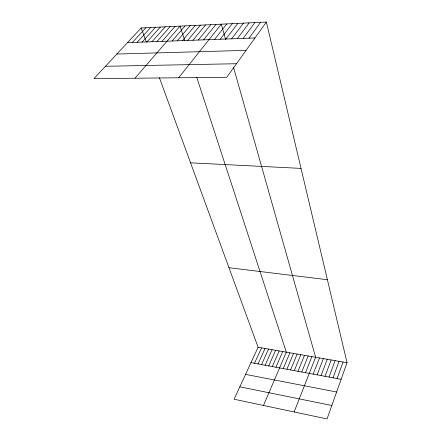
<?xml version="1.0" encoding="UTF-8"?>
<svg xmlns="http://www.w3.org/2000/svg" width="441" height="441" viewBox="0 0 441 441"><rect width="100%" height="100%" fill="white"/><g stroke="black" fill="none" stroke-linecap="round" stroke-linejoin="round"><path stroke-width="0.66" d="M266.375 22.05L226.757 77.291L93.961 78.641L141.175 27.965L266.375 22.05L347.039 362.706L327.035 418.95L234.077 399.215L258.101 347.271L159.377 77.671M337.084 378.543L343.037 362.011M333.049 377.799L339.063 361.322M329.03 377.055L335.105 360.639M325.039 376.316L331.169 359.955M321.065 375.583L327.25 359.272M317.112 374.856L323.352 358.599M313.182 374.128L319.477 357.927M294.119 411.96L315.618 357.254L233.443 67.087M305.492 372.706L311.892 356.609M301.732 372.011L308.182 355.964M297.995 371.316L304.494 355.325M294.274 370.627L300.817 354.685M290.569 369.944L297.168 354.051M286.882 369.266L293.53 353.423M283.216 368.588L289.908 352.794M263.486 405.455L286.308 352.166L196.747 77.28M275.934 367.237L282.72 351.543M272.317 366.57L279.153 350.926M268.723 365.909L275.603 350.308M265.14 365.247L272.069 349.696M261.579 364.586L268.552 349.085M258.035 363.93L265.052 348.478M254.507 363.279L261.568 347.872M249.06 38.174L260.587 22.326M243.195 38.389L254.843 22.596M237.385 38.604L249.143 22.866M231.613 38.814L243.482 23.13M225.891 39.029L237.87 23.395M220.213 39.232L232.302 23.66M214.58 39.442L226.773 23.919M178.682 77.776L221.288 24.178L225.704 39.762M203.61 39.844L216.007 24.431M198.268 40.043L210.759 24.679M192.965 40.236L205.556 24.922M187.706 40.429L200.385 25.17M182.48 40.622L195.253 25.407M177.299 40.815L190.159 25.65M172.155 41.002L185.104 25.887M134.99 78.222L180.082 26.129L184.801 40.616M161.974 41.377L175.099 26.361M156.941 41.564L170.149 26.598M151.947 41.746L165.232 26.829M146.985 41.928L160.353 27.061M142.063 42.11L155.508 27.287M137.173 42.286L150.701 27.513M132.317 42.468L145.921 27.739M127.499 42.645L254.964 37.959M116.876 54.05L246.067 50.368M105.482 66.277L236.486 63.724M190.562 162.823L301.032 168.401M228.973 267.72L327.387 279.721M258.101 347.271L347.039 362.706M250.995 362.629L341.136 379.293M245.56 374.381L336.615 392.01M239.81 386.818L331.819 405.488M141.175 27.965L146.329 42.027"/></g></svg>
